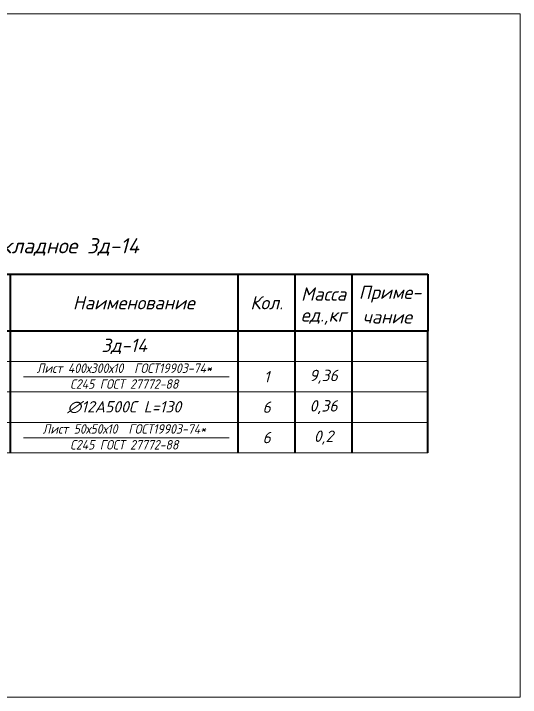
# Model space of a CAD drawing. Header units: millimetres. Extents: x 228418 to 313939, y -168000 to -150000.
# Drawn here: x 241072 to 254418, y -168000 to -150000 of the extents above; entities that cross this region are included whole.
import ezdxf
from ezdxf.enums import TextEntityAlignment as Align

# ---------------------------------------------------------------- set-up
doc = ezdxf.new("R2010")
doc.units = ezdxf.units.MM
doc.layers.get('0').update_dxf_attribs({"lineweight": 5})
doc.layers.add('k_ Рамка', color=252, linetype='Continuous', lineweight=40)
doc.styles.add('STEP PR', font='isocpeui.ttf')

# ---------------------------------------------------------------- blocks, each defined once
blk = doc.blocks.new('*U75')
for p, q in [((-18500, -1500), (0, -1500)), ((-18500, -3000), (-18500, -1500)), ((-17000, -3000), (-17000, -1500)), ((-11000, -3000), (-11000, -1500)), ((-5000, -3000), (-5000, -1500)), ((-3500, -3000), (-3500, -1500)), ((-2000, -3000), (-2000, -1500)), ((0, -1500), (0, -3000)), ((0, -3000), (-18500, -3000)), ((-18500, -6200), (-18500, -3000)), ((-17000, -6200), (-17000, -3000)), ((-11000, -6200), (-11000, -3000)), ((-5000, -6200), (-5000, -3000)), ((-3500, -6200), (-3500, -3000)), ((-2000, -6200), (-2000, -3000)), ((0, -6200), (0, -3000))]:
    blk.add_line(p, q)
at = {"color": 8, "lineweight": 20}
for p, q in [((0, -3800), (-18500, -3800)), ((0, -4600), (-18500, -4600)), ((0, -5400), (-18500, -5400)), ((0, -6200), (-18500, -6200))]:
    blk.add_line(p, q, dxfattribs=at)
at = {"style": 'STEP PR'}
for s, p in [('Приме-', (-1000, -2021)), ('Масса', (-2750, -2021)), ('Поз.', (-17750, -2250)), ('Обозначение', (-14000, -2250)), ('Наименование', (-7750, -2250)), ('Кол.', (-4250, -2250)), ('ед.,кг', (-2750, -2613)), ('чание', (-1073, -2622))]:
    blk.add_text(s, height=350, dxfattribs=at).set_placement(p, align=Align.MIDDLE)
at = {"style": 'STEP PR', "flags": 8}
blk.add_attdef('СПЕЦИФИКАЦИЯ', (-18463, -950), '', height=400, dxfattribs=at)

msp = doc.modelspace()

# ---------------------------------------------------------------- linework, layer by layer
msp.add_lwpolyline([(228417.55958, -168000), (254417.55958, -168000), (254417.55958, -150000), (228417.55958, -150000)], close=True)
for points in [[(241331.81539, -159565.72517), (246746.54665, -159565.72517)], [(241331.81539, -161165.72517), (246746.54665, -161165.72517)]]:
    msp.add_lwpolyline(points)

# ---------------------------------------------------------------- block references
at = {"layer": 'k_ Рамка'}
ref = msp.add_blockref('*U75', (251984.89469, -155360.66521), dxfattribs=at)
ref.add_attrib('СПЕЦИФИКАЦИЯ', 'Спецификация.  Изделие закладное Зд-14', (233522.28897, -156310.40041), dxfattribs={"layer": '0', "height": 400, "style": 'STEP PR'})

# ---------------------------------------------------------------- texts
at = {"attachment_point": 5, "style": 'STEP PR'}
for s, insert, char_height, width in [('{\\W0.9;Лист 400х300х10  ГОСТ19903-74*\\PС245 ГОСТ 27772-88}', (243984.89469, -159542.34577), 250, 6000), ('1', (247734.89469, -159560.40385), 300, 1535.1078645), ('9,36', (249234.89469, -159560.40385), 300, 1535.1078645), ('∅12A500С L=130', (243984.89469, -160360.40385), 300, 6000), ('0,36', (249234.89469, -160360.40385), 300, 1535.1078645), ('6', (247734.89469, -160360.40385), 300, 1535.1078645), ('{\\W0.9;Лист 50х50х10  ГОСТ19903-74*\\PС245 ГОСТ 27772-88}', (243984.89469, -161142.34577), 250, 6000), ('6', (247734.89469, -161160.40385), 300, 1535.1078645), ('0,2', (249234.89469, -161160.40385), 300, 1535.1078645)]:
    msp.add_mtext(s, dxfattribs=dict(at, insert=insert, char_height=char_height, width=width))
at = {"layer": 'k_ Рамка', "insert": (243984.89469, -158760.66521), "char_height": 350, "width": 6000, "attachment_point": 5, "line_spacing_factor": 0.96, "style": 'STEP PR'}
msp.add_mtext('{\\fISOCPEUR|b1|i1|c204|p34;Зд-14}', dxfattribs=at)

doc.saveas('drawing.dxf')
